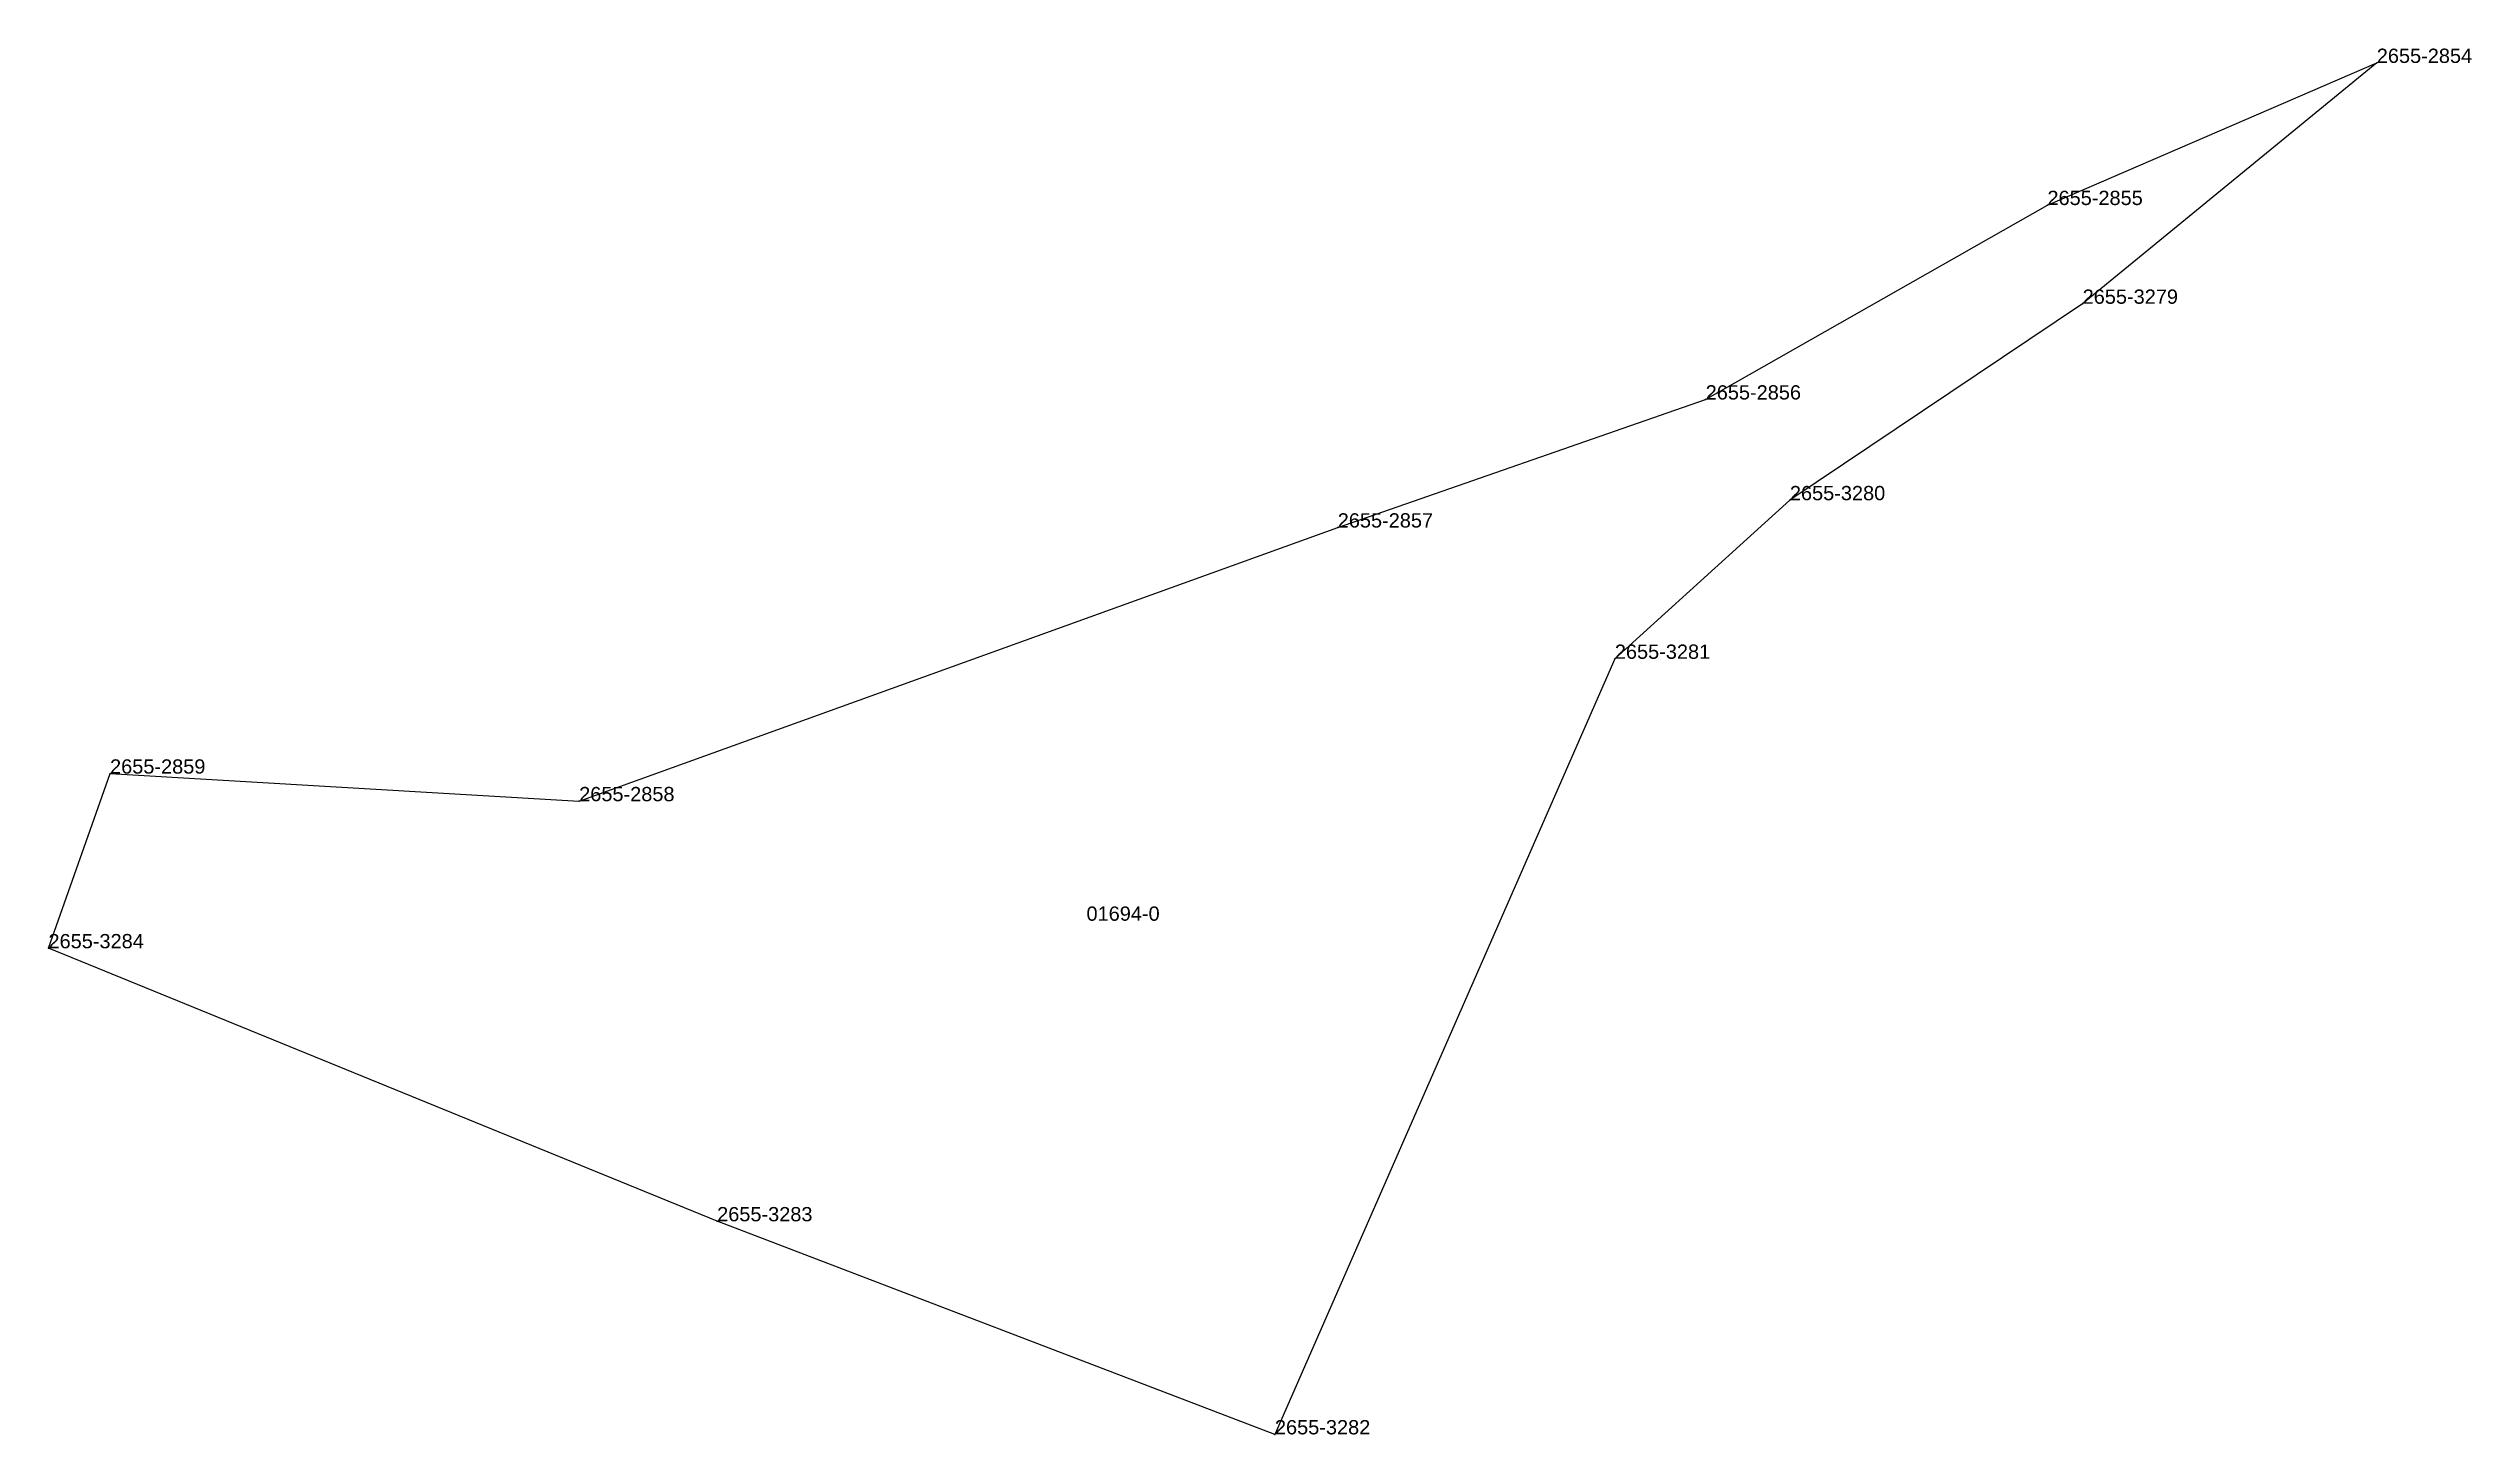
# Model space of a CAD drawing. Extents: x 7509417 to 7509553, y 4726887 to 4726964.
import ezdxf

# ---------------------------------------------------------------- set-up
doc = ezdxf.new("R2010")
doc.units = 0
doc.styles.get("Standard").update_dxf_attribs({"font": 'ARIAL.TTF', "width": 40, "oblique": 50})

msp = doc.modelspace()

# ---------------------------------------------------------------- linework, layer by layer
at = {"layer": 'Parcela Baze'}
msp.add_lwpolyline([(7509529.188, 4726955.62), (7509547.646, 4726963.589), (7509531.162, 4726950.084), (7509514.754, 4726939.07), (7509504.943, 4726930.177), (7509485.894, 4726886.692), (7509454.633, 4726898.638), (7509417.158, 4726913.946), (7509420.61, 4726923.74), (7509446.901, 4726922.193), (7509489.413, 4726937.538), (7509510.034, 4726944.716), (7509529.188, 4726955.62)], dxfattribs=at)
at = {"layer": 'Pikat'}
for p in [(7509547.646, 4726963.589), (7509529.188, 4726955.62), (7509531.162, 4726950.084), (7509510.034, 4726944.716), (7509514.754, 4726939.07), (7509489.413, 4726937.538), (7509504.943, 4726930.177), (7509420.61, 4726923.74), (7509446.901, 4726922.193), (7509417.158, 4726913.946), (7509454.633, 4726898.638), (7509485.894, 4726886.692)]:
    msp.add_point(p, dxfattribs=at)

# ---------------------------------------------------------------- texts
at = {"layer": 'Nr e Pikave Gjeodezike te Parceles Baze'}
for s, p in [('2655-2854', (7509547.646, 4726963.589)), ('2655-2855', (7509529.188, 4726955.62)), ('2655-3279', (7509531.162, 4726950.084)), ('2655-2856', (7509510.034, 4726944.716)), ('2655-3280', (7509514.754, 4726939.07)), ('2655-2857', (7509489.413, 4726937.538)), ('2655-3281', (7509504.943, 4726930.177)), ('2655-2859', (7509420.61, 4726923.74)), ('2655-2858', (7509446.901, 4726922.193)), ('2655-3284', (7509417.158, 4726913.946)), ('2655-3283', (7509454.633, 4726898.638)), ('2655-3282', (7509485.894, 4726886.692))]:
    msp.add_text(s, height=0.8, dxfattribs=at).set_placement(p)
at = {"layer": 'Nr Parceles Baze'}
msp.add_text('01694-0', height=0.8, dxfattribs=at).set_placement((7509475.334, 4726915.49))

doc.saveas('drawing.dxf')
